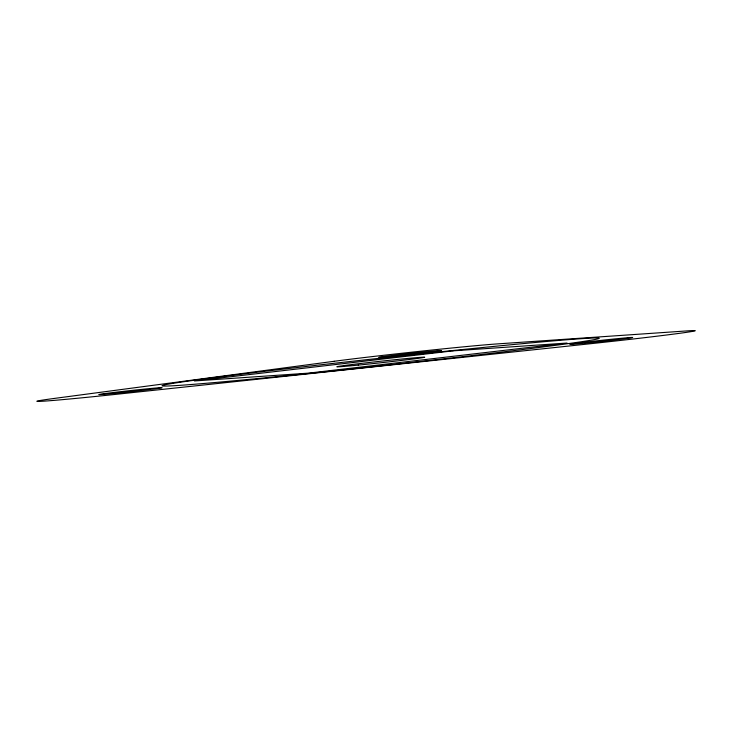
<?xml version="1.0" encoding="UTF-8"?>
<svg xmlns="http://www.w3.org/2000/svg" width="732" height="732" viewBox="0 0 732 732"><rect width="100%" height="100%" fill="white"/><g stroke="black" fill="none" stroke-linecap="round" stroke-linejoin="round"><path stroke-width="1.1" d="M334.195 361.279L54.717 398.373A94.739 1.656 -6.2 0 0 120.57 393.853L591.108 343.656A94.739 1.656 -6.2 0 0 687.439 330.873L496.378 343.976A94.739 1.656 -6.2 0 0 334.195 361.279M452.962 350.866L194.456 380.96L308.511 373.137L567.016 343.043L452.962 350.866M269.056 377.447A219.792 3.834 -6.2 0 0 599.224 338.321A219.792 3.834 -6.2 0 0 273.924 370.236A219.792 3.834 -6.2 0 0 269.056 377.447M585.225 343.116A31.577 0.549 -6.2 0 0 632.658 337.498A31.577 0.549 -6.2 0 0 585.92 342.082A31.577 0.549 -6.2 0 0 585.225 343.116M114.686 393.322A31.577 0.549 -6.2 0 0 162.12 387.695A31.577 0.549 -6.2 0 0 115.382 392.279A31.577 0.549 -6.2 0 0 114.686 393.322M394.164 356.219A31.577 0.549 -6.2 0 0 441.597 350.601A31.577 0.549 -6.2 0 0 394.859 355.185A31.577 0.549 -6.2 0 0 394.164 356.219M358.268 365.103A44.213 0.769 -6.2 0 0 424.688 357.234A44.213 0.769 -6.2 0 0 359.247 363.658A44.213 0.769 -6.2 0 0 358.268 365.103"/></g></svg>
